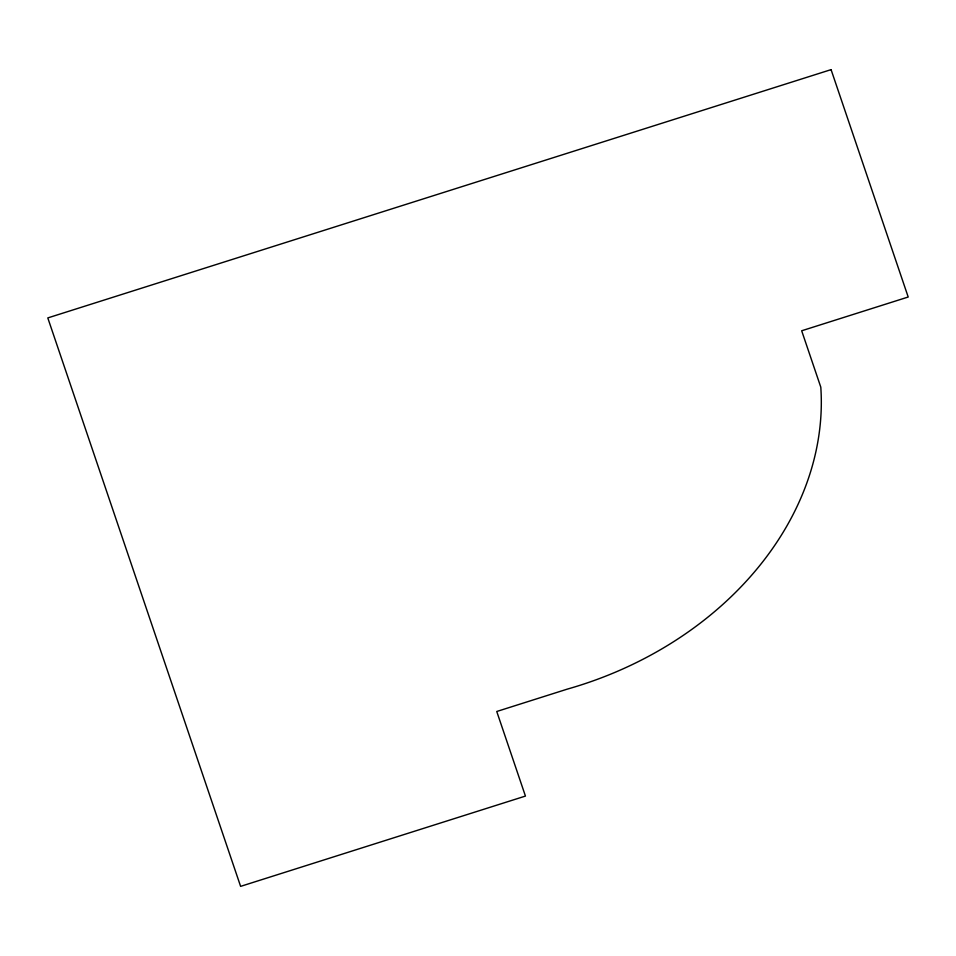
<?xml version="1.0" encoding="UTF-8"?>
<svg xmlns="http://www.w3.org/2000/svg" width="956" height="956" viewBox="0 0 956 956"><rect width="100%" height="100%" fill="white"/><g stroke="black" fill="none" stroke-linecap="round" stroke-linejoin="round"><path stroke-width="1.43" d="M831.075 69.633L47.8 317.918L240.613 886.367L525.442 796.073L496.75 711.491L567.386 689.097A331.887 266.437 -15.5 0 0 820.798 387.168L801.678 330.776L908.2 297.017L831.075 69.633"/></g></svg>
